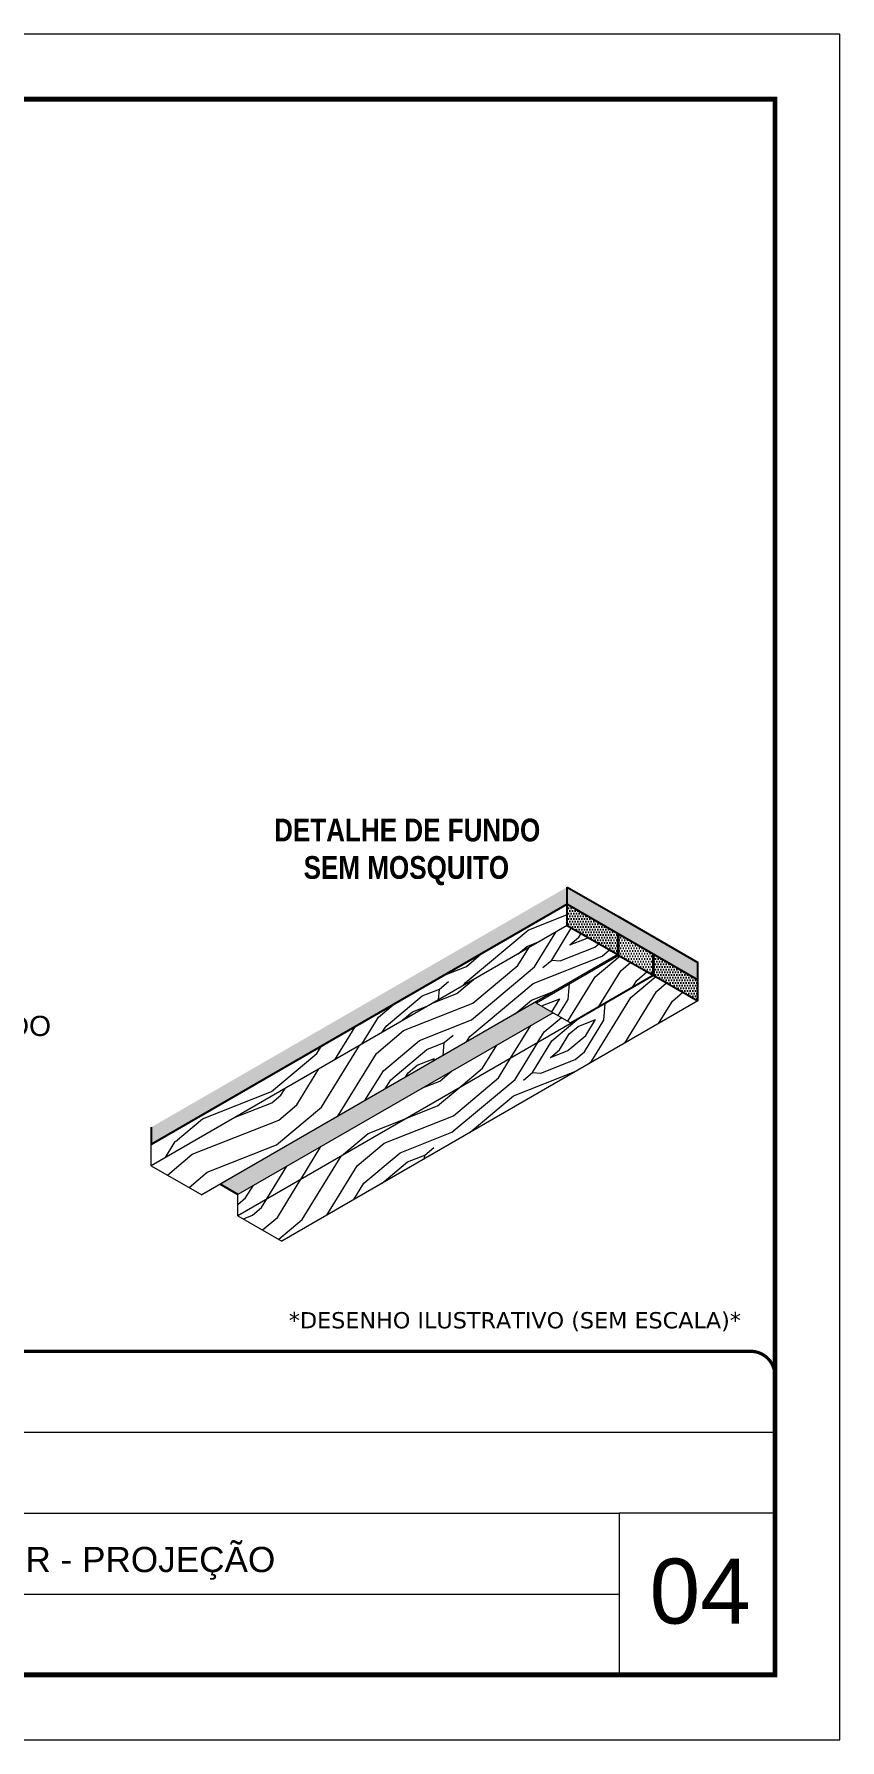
# Model space of a CAD drawing. Extents: x 2603 to 22413, y 1253 to 30260.
# Drawn here: x 18912 to 19408, y 28819 to 29869 of the extents above; entities that cross this region are included whole.
import ezdxf
from ezdxf.enums import TextEntityAlignment as Align

# ---------------------------------------------------------------- set-up
doc = ezdxf.new("R2010")
doc.units = 0
doc.linetypes.add('CONTINUO', pattern=[0])
doc.linetypes.add('DASHED', pattern=[0.75, 0.5, -0.25])
for name, color, linetype, lineweight in [('CARIMBO', 255, 'Continuous', 9), ('Folhas', 255, 'Continuous', 9), ('fundo', 100, 'Continuous', 9), ('Madeira', 126, 'Continuous', 18), ('SARRAFO DE PRESSAO', 251, 'DASHED', 9)]:
    doc.layers.add(name, color=color, linetype=linetype, lineweight=lineweight)
for name, color, linetype in [('HACHURA MADEIRAS', 1, 'Continuous'), ('material do compensado', 7, 'Continuous'), ('texto', 7, 'Continuous')]:
    doc.layers.add(name, color=color, linetype=linetype)
doc.styles.add('ARIAL', font='arial.ttf')
doc.styles.add('CESAR1', font='arial.ttf', dxfattribs={"oblique": 15})
doc.styles.add('ROMANC', font='techb___.ttf', dxfattribs={"height": 2.5})
doc.styles.add('stylellllll', font='verdana.ttf', dxfattribs={"height": 2})
pattern_1 = [(355, (-30424.79, 26471.62), (111.07494, 93.20294), [5.12645, -97.40264]), (85, (-30380.81, 26503.79), (-93.20294, 111.07494), [10.2529, -92.27619]), (40, (-30402.13, 26495.366), (8.936, 102.13894), [7.24881, -21.74642, 7.24881, -14.497615, 50.751904, -43.50449]), (40, (-30430.344, 26466.96), (8.936, 102.13894), [7.24983, -14.49967, 7.24983, -115.99871]), (40, (-30393.7, 26474.044), (8.936, 102.13894), [7.24983, -137.7482]), (40, (-30383.935, 26468.044), (8.936, 102.13894), [7.24983, -137.7482]), (40, (-30398.36, 26479.6), (8.936, 102.13894), [7.24983, -137.7482]), (40, (-30403.02, 26485.15), (8.936, 102.13894), [14.49967, -130.49838]), (40, (-30370.786, 26559.52), (8.936, 102.13894), [14.49967, -130.49838]), (40, (-30412.79, 26491.15), (8.936, 102.13894), [28.99933, -115.99871]), (40, (-30417.45, 26496.706), (8.936, 102.13894), [28.99933, -115.99871]), (40, (-30348.38, 26521.54), (8.936, 102.13894), [28.99933, -115.99871]), (40, (-30421.66, 26507.37), (8.936, 102.13894), [21.7497, -123.24834]), (40, (-30440.75, 26524.475), (8.936, 102.13894), [21.7497, -123.24834]), (40, (-30431.43, 26513.37), (8.936, 102.13894), [21.7497, -123.24834]), (40, (-30362.36, 26538.2), (8.936, 102.13894), [36.24951, -108.74853]), (40, (-30372.126, 26544.2), (8.936, 102.13894), [36.24951, -108.74853]), (40, (-30364.146, 26517.77), (8.936, 102.13894), [50.74931, -94.24873]), (21.56505, (-30413.683, 26480.94), (102.138945, -8.936), [11.4631, -217.79893]), (21.56505, (-30390.575, 26509.793), (102.138945, -8.936), [11.4631, -217.79893]), (21.56505, (-30396.575, 26500.026), (102.138945, -8.936), [11.4631, -217.79893]), (21.56505, (-30419.684, 26471.17), (102.138945, -8.936), [22.9262, -206.33583]), (21.56505, (-30395.235, 26515.347), (102.138945, -8.936), [34.3893, -194.87273]), (21.56505, (-30405, 26521.347), (102.138945, -8.936), [45.8524, -183.40963]), (21.56505, (-30414.77, 26527.35), (102.138945, -8.936), [45.8524, -183.40963]), (21.56505, (-30427.41, 26559.33), (102.138945, -8.936), [45.8524, -183.40963]), (21.56505, (-30428.303, 26549.116), (102.138945, -8.936), [57.3155, -171.94653]), (21.56505, (-30424.09, 26538.455), (102.138945, -8.936), [57.3155, -171.94653]), (58.43495, (-30391.915, 26494.47), (8.936, 102.138945), [11.4631, -217.79893]), (58.43495, (-30408.13, 26485.6), (8.936, 102.138945), [11.4631, -217.79893]), (58.43495, (-30424.79, 26471.62), (8.936, 102.138945), [22.9262, -206.33583]), (58.43495, (-30392.81, 26484.26), (8.936, 102.138945), [22.9262, -206.33583]), (58.43495, (-30435.45, 26467.405), (8.936, 102.138945), [34.3893, -194.87273]), (58.43495, (-30445.665, 26468.3), (8.936, 102.138945), [45.8524, -183.40963]), (58.43495, (-30353.293, 26465.363), (8.936, 102.138945), [45.8524, -183.40963]), (58.43495, (-30388.15, 26478.705), (8.936, 102.138945), [45.8524, -183.40963]), (58.43495, (-30368.614, 26466.704), (8.936, 102.138945), [57.3155, -171.94653]), (58.43495, (-30378.38, 26472.704), (8.936, 102.138945), [57.3155, -171.94653])]
pattern_2 = [(0, (-19532.2736, 18717.6668), (0.82275303, 1.645506056), [0, -1.645506056])]

# ---------------------------------------------------------------- blocks, each defined once
blk = doc.blocks.new('9999999999')
at = {"color": 30, "linetype": 'CONTINUO'}
for p, q in [((98564.6, 34379.6), (99584, 34379.6)), ((98564.6, 34329.8), (99488, 34329.8)), ((99584, 34329.8), (99488, 34329.8)), ((99488, 34329.8), (99488, 34230.2)), ((98564.6, 34280), (99488, 34280))]:
    blk.add_line(p, q, dxfattribs=at)
at = {"color": 30, "linetype": 'CONTINUO', "const_width": 2}
blk.add_lwpolyline([(99584, 34230.2), (99584, 34414.4, 0.414214), (99569, 34429.4), (98229, 34429.4, 0.414214), (98214, 34414.4), (98214, 34245.2, 0.414214), (98229, 34230.2), (99584, 34230.2)], format="xyb", dxfattribs=at)
at = {"layer": 'Folhas'}
blk.add_lwpolyline([(98139, 34190.2), (99624, 34190.2), (99624, 35240.2), (98139, 35240.2)], close=True, dxfattribs=at)
at = {"layer": 'Folhas', "color": 30, "const_width": 3}
blk.add_lwpolyline([(98214, 34230.2), (99584, 34230.2), (99584, 35200.2), (98214, 35200.2)], close=True, dxfattribs=at)
at = {"color": 7, "linetype": 'Continuous', "ltscale": 5, "style": 'ARIAL'}
blk.add_text('BUSINESS CENTER E LAZER - PROJEÇÃO', height=15.483, dxfattribs=at).set_placement((98837.7, 34293.5))

msp = doc.modelspace()

# ---------------------------------------------------------------- hatches: boundary and pattern name
at = {"layer": 'fundo'}
h = msp.add_hatch(color=252, dxfattribs=at)
h.dxf.hatch_style = 1
h.paths.add_polyline_path([(18983.87, 29196.29), (18983.87, 29185.63), (19240.02, 29333.52), (19240.02, 29344.17)])
h = msp.add_hatch(color=252, dxfattribs=at)
h.dxf.hatch_style = 1
h.paths.add_polyline_path([(19271.1, 29326.23), (19240.02, 29344.17), (19240.02, 29333.52), (19271.1, 29315.58), (19320.43, 29287.09), (19320.43, 29297.75)])
h = msp.add_hatch(color=252, dxfattribs=at)
h.dxf.hatch_style = 1
h.paths.add_polyline_path([(19231.39, 29266.78), (19221.02, 29272.76), (19221.02, 29273.64), (19026.23, 29161.18), (19037.15, 29154.87)])
at = {"layer": 'HACHURA MADEIRAS'}
h = msp.add_hatch(dxfattribs=at)
h.set_pattern_fill('DOTS', scale=1.036539)
h.set_pattern_definition(pattern_2)
h.paths.add_polyline_path([(19271.1, 29302.55), (19271.1, 29315.58), (19240.02, 29333.52), (19240.02, 29320.49)])
h = msp.add_hatch(dxfattribs=at)
h.set_pattern_fill('DOTS', scale=1.036539)
h.set_pattern_definition(pattern_2)
h.paths.add_polyline_path([(19271.85, 29315.14), (19271.85, 29302.11), (19292.99, 29289.91), (19292.99, 29302.93)])
h = msp.add_hatch(dxfattribs=at)
h.set_pattern_fill('DOTS', scale=1.036539)
h.set_pattern_definition(pattern_2)
h.paths.add_polyline_path([(19293.29, 29302.76), (19293.29, 29289.74), (19320.43, 29274.07), (19320.43, 29287.09)])
at = {"layer": 'Madeira'}
h = msp.add_hatch(dxfattribs=at)
h.set_pattern_fill('PATRON00077', color=256, scale=102.529099, angle=355, pattern_type=2)
h.set_pattern_definition(pattern_1)
h.paths.add_polyline_path([(18983.87, 29185.63), (18983.87, 29172.61), (19240.02, 29320.49), (19240.02, 29333.52)])
h = msp.add_hatch(dxfattribs=at)
h.set_pattern_fill('PATRON00077', color=256, scale=102.529099, angle=355, pattern_type=2)
h.set_pattern_definition([(355, (677.73, -42768.95), (111.07494, 93.20294), [5.12645, -97.40264]), (85, (721.71, -42736.78), (-93.20294, 111.07494), [10.25291, -92.27619]), (40, (700.39, -42745.204), (8.936, 102.138945), [7.248807, -21.74642, 7.248807, -14.497615, 50.751904, -43.504487]), (40, (672.17, -42773.61), (8.936, 102.138945), [7.24983, -14.499665, 7.24983, -115.99871]), (40, (708.816, -42766.525), (8.936, 102.138945), [7.24983, -137.74821]), (40, (718.58, -42772.526), (8.936, 102.138945), [7.24983, -137.74821]), (40, (704.156, -42760.97), (8.936, 102.138945), [7.24983, -137.74821]), (40, (699.496, -42755.42), (8.936, 102.138945), [14.49967, -130.49838]), (40, (731.73, -42681.05), (8.936, 102.138945), [14.49967, -130.49838]), (40, (689.73, -42749.42), (8.936, 102.138945), [28.99933, -115.99871]), (40, (685.07, -42743.86), (8.936, 102.138945), [28.99933, -115.99871]), (40, (754.14, -42719.03), (8.936, 102.138945), [28.99933, -115.99871]), (40, (680.855, -42733.2), (8.936, 102.138945), [21.7497, -123.24834]), (40, (661.77, -42716.095), (8.936, 102.138945), [21.7497, -123.24834]), (40, (671.09, -42727.2), (8.936, 102.138945), [21.7497, -123.24834]), (40, (740.16, -42702.37), (8.936, 102.138945), [36.24951, -108.74853]), (40, (730.39, -42696.37), (8.936, 102.138945), [36.24951, -108.74853]), (40, (738.37, -42722.8), (8.936, 102.138945), [50.74931, -94.24873]), (21.56505, (688.835, -42759.63), (102.138945, -8.936), [11.4631, -217.79893]), (21.56505, (711.943, -42730.777), (102.138945, -8.936), [11.4631, -217.79893]), (21.56505, (705.943, -42740.544), (102.138945, -8.936), [11.4631, -217.79893]), (21.56505, (682.834, -42769.4), (102.138945, -8.936), [22.9262, -206.33583]), (21.56505, (707.283, -42725.223), (102.138945, -8.936), [34.3893, -194.87273]), (21.56505, (697.516, -42719.222), (102.138945, -8.936), [45.8524, -183.40963]), (21.56505, (687.75, -42713.22), (102.138945, -8.936), [45.8524, -183.40963]), (21.56505, (675.11, -42681.24), (102.138945, -8.936), [45.8524, -183.40963]), (21.56505, (674.215, -42691.454), (102.138945, -8.936), [57.31551, -171.94653]), (21.56505, (678.43, -42702.114), (102.138945, -8.936), [57.31551, -171.94653]), (58.43495, (710.603, -42746.097), (8.936, 102.138945), [11.4631, -217.79893]), (58.43495, (694.39, -42754.97), (8.936, 102.138945), [11.4631, -217.79893]), (58.43495, (677.727, -42768.95), (8.936, 102.138945), [22.9262, -206.33583]), (58.43495, (709.71, -42756.31), (8.936, 102.138945), [22.9262, -206.33583]), (58.43495, (667.067, -42773.165), (8.936, 102.138945), [34.3893, -194.87273]), (58.43495, (656.853, -42772.27), (8.936, 102.138945), [45.8524, -183.40963]), (58.43495, (749.225, -42775.207), (8.936, 102.138945), [45.8524, -183.40963]), (58.43495, (714.37, -42761.865), (8.936, 102.138945), [45.8524, -183.40963]), (58.43495, (733.904, -42773.866), (8.936, 102.138945), [57.31551, -171.94653]), (58.43495, (724.137, -42767.866), (8.936, 102.138945), [57.31551, -171.94653])])
h.paths.add_polyline_path([(18983.87, 29172.61), (19014.95, 29154.67), (19271.1, 29302.55), (19240.02, 29320.49)])
h = msp.add_hatch(dxfattribs=at)
h.set_pattern_fill('PATRON00077', color=256, scale=102.529099, angle=355, pattern_type=2)
h.set_pattern_definition([(355, (-30446.75, 26484.36), (111.07494, 93.20294), [5.12645, -97.40264]), (85, (-30402.77, 26516.53), (-93.20294, 111.07494), [10.2529, -92.27619]), (40, (-30424.09, 26508.105), (8.936, 102.13894), [7.24881, -21.74642, 7.24881, -14.497615, 50.751904, -43.50449]), (40, (-30452.31, 26479.7), (8.936, 102.13894), [7.24983, -14.49967, 7.24983, -115.99871]), (40, (-30415.666, 26486.784), (8.936, 102.13894), [7.24983, -137.7482]), (40, (-30405.9, 26480.78), (8.936, 102.13894), [7.24983, -137.7482]), (40, (-30420.33, 26492.34), (8.936, 102.13894), [7.24983, -137.7482]), (40, (-30424.99, 26497.89), (8.936, 102.13894), [14.49967, -130.49838]), (40, (-30392.75, 26572.26), (8.936, 102.13894), [14.49967, -130.49838]), (40, (-30434.754, 26503.89), (8.936, 102.13894), [28.99933, -115.99871]), (40, (-30439.414, 26509.446), (8.936, 102.13894), [28.99933, -115.99871]), (40, (-30370.34, 26534.28), (8.936, 102.13894), [28.99933, -115.99871]), (40, (-30443.63, 26520.106), (8.936, 102.13894), [21.7497, -123.24834]), (40, (-30462.715, 26537.214), (8.936, 102.13894), [21.7497, -123.24834]), (40, (-30453.394, 26526.11), (8.936, 102.13894), [21.7497, -123.24834]), (40, (-30384.32, 26550.94), (8.936, 102.13894), [36.24951, -108.74853]), (40, (-30394.09, 26556.94), (8.936, 102.13894), [36.24951, -108.74853]), (40, (-30386.11, 26530.51), (8.936, 102.13894), [50.74931, -94.24873]), (21.56505, (-30435.647, 26493.68), (102.138945, -8.936), [11.4631, -217.79893]), (21.56505, (-30412.54, 26522.532), (102.138945, -8.936), [11.4631, -217.79893]), (21.56505, (-30418.54, 26512.765), (102.138945, -8.936), [11.4631, -217.79893]), (21.56505, (-30441.65, 26483.91), (102.138945, -8.936), [22.9262, -206.33583]), (21.56505, (-30417.2, 26528.086), (102.138945, -8.936), [34.3893, -194.87273]), (21.56505, (-30426.966, 26534.087), (102.138945, -8.936), [45.8524, -183.40963]), (21.56505, (-30436.733, 26540.087), (102.138945, -8.936), [45.8524, -183.40963]), (21.56505, (-30449.373, 26572.07), (102.138945, -8.936), [45.8524, -183.40963]), (21.56505, (-30450.267, 26561.855), (102.138945, -8.936), [57.3155, -171.94653]), (21.56505, (-30446.053, 26551.195), (102.138945, -8.936), [57.3155, -171.94653]), (58.43495, (-30413.88, 26507.21), (8.936, 102.138945), [11.4631, -217.79893]), (58.43495, (-30430.094, 26498.34), (8.936, 102.138945), [11.4631, -217.79893]), (58.43495, (-30446.755, 26484.358), (8.936, 102.138945), [22.9262, -206.33583]), (58.43495, (-30414.773, 26496.998), (8.936, 102.138945), [22.9262, -206.33583]), (58.43495, (-30457.416, 26480.144), (8.936, 102.138945), [34.3893, -194.87273]), (58.43495, (-30467.63, 26481.04), (8.936, 102.138945), [45.8524, -183.40963]), (58.43495, (-30375.258, 26478.102), (8.936, 102.138945), [45.8524, -183.40963]), (58.43495, (-30410.113, 26491.444), (8.936, 102.138945), [45.8524, -183.40963]), (58.43495, (-30390.58, 26479.443), (8.936, 102.138945), [57.3155, -171.94653]), (58.43495, (-30400.346, 26485.443), (8.936, 102.138945), [57.3155, -171.94653])])
h.paths.add_polyline_path([(19242.16, 29260.56), (19292.99, 29289.91), (19271.33, 29302.48), (19221.02, 29272.76)])
h = msp.add_hatch(dxfattribs=at)
h.set_pattern_fill('PATRON00077', color=256, scale=102.529099, angle=355, pattern_type=2)
h.set_pattern_definition(pattern_1)
h.paths.add_polyline_path([(19064.3, 29126.19), (19320.43, 29274.07), (19293.29, 29289.74), (19037.24, 29141.91)])
h = msp.add_hatch(dxfattribs=at)
h.set_pattern_fill('PATRON00077', color=256, scale=102.529099, angle=355, pattern_type=2)
h.set_pattern_definition(pattern_1)
h.paths.add_polyline_path([(19242.52, 29260.35), (19231.24, 29266.86), (19037.08, 29154.83), (19037.15, 29141.85)])

# ---------------------------------------------------------------- linework, layer by layer
for p, q in [((19240.02, 29320.49), (18983.87, 29172.61)), ((19271.1, 29302.55), (19014.95, 29154.67)), ((19271.85, 29302.11), (19221.02, 29272.76)), ((19293.29, 29289.74), (19037.15, 29141.85)), ((19292.99, 29289.91), (19242.16, 29260.56)), ((19320.43, 29274.07), (19064.29, 29126.18)), ((19231.39, 29266.78), (19037.15, 29154.87)), ((19221.02, 29272.76), (19242.46, 29260.39)), ((18983.87, 29172.61), (18983.87, 29185.63)), ((18983.87, 29172.61), (19014.95, 29154.67)), ((19037.15, 29141.85), (19037.15, 29154.87)), ((19037.15, 29141.85), (19064.29, 29126.18))]:
    msp.add_line(p, q, dxfattribs=at)
at = {"layer": 'material do compensado'}
for p, q in [((19240.02, 29320.49), (19240.02, 29344.17)), ((19240.02, 29344.17), (19271.1, 29326.23)), ((19240.02, 29333.52), (18983.87, 29185.63)), ((19240.02, 29333.52), (19271.1, 29315.58)), ((19240.02, 29320.49), (19271.1, 29302.55)), ((19271.1, 29326.23), (19320.43, 29297.75)), ((19271.1, 29315.58), (19320.43, 29287.09)), ((19271.1, 29302.55), (19271.1, 29315.58)), ((19271.85, 29302.11), (19271.85, 29315.14)), ((19271.85, 29302.11), (19292.99, 29289.91)), ((19292.99, 29289.91), (19292.99, 29302.93)), ((19293.29, 29289.74), (19293.29, 29302.76)), ((19320.43, 29274.07), (19320.43, 29297.75)), ((19293.29, 29289.74), (19320.43, 29274.07)), ((19221.02, 29272.76), (19221.02, 29273.64)), ((18983.87, 29196.29), (18983.87, 29185.63)), ((19037.15, 29154.87), (19026.23, 29161.18))]:
    msp.add_line(p, q, dxfattribs=at)

# ---------------------------------------------------------------- block references
at = {"layer": 'SARRAFO DE PRESSAO', "color": 6, "linetype": 'ByBlock'}
msp.add_blockref('9999999999', (-80216.1, -5371.03), dxfattribs=at)

# ---------------------------------------------------------------- texts
at = {"style": 'stylellllll'}
msp.add_text('*DESENHO ILUSTRATIVO (SEM ESCALA)*', height=10, dxfattribs=at).set_placement((19346.96, 29072.5), align=Align.RIGHT)
at = {"layer": 'CARIMBO', "style": 'CESAR1'}
msp.add_text('PAINEL LATERAL ESTRUTURADO', height=12.436, dxfattribs=at).set_placement((18641.25, 29258.66), align=Align.MIDDLE_LEFT)
at = {"layer": 'CARIMBO', "style": 'ARIAL'}
msp.add_text('04', height=40, dxfattribs=at).set_placement((19290.74, 28890.74))
at = {"layer": 'texto', "style": 'ROMANC'}
for s, p in [('DETALHE DE FUNDO ', (19143.69, 29379.25)), ('SEM MOSQUITO', (19140.95, 29356.2))]:
    msp.add_text(s, height=14, dxfattribs=at).set_placement(p, align=Align.MIDDLE_CENTER)

doc.saveas('drawing.dxf')
